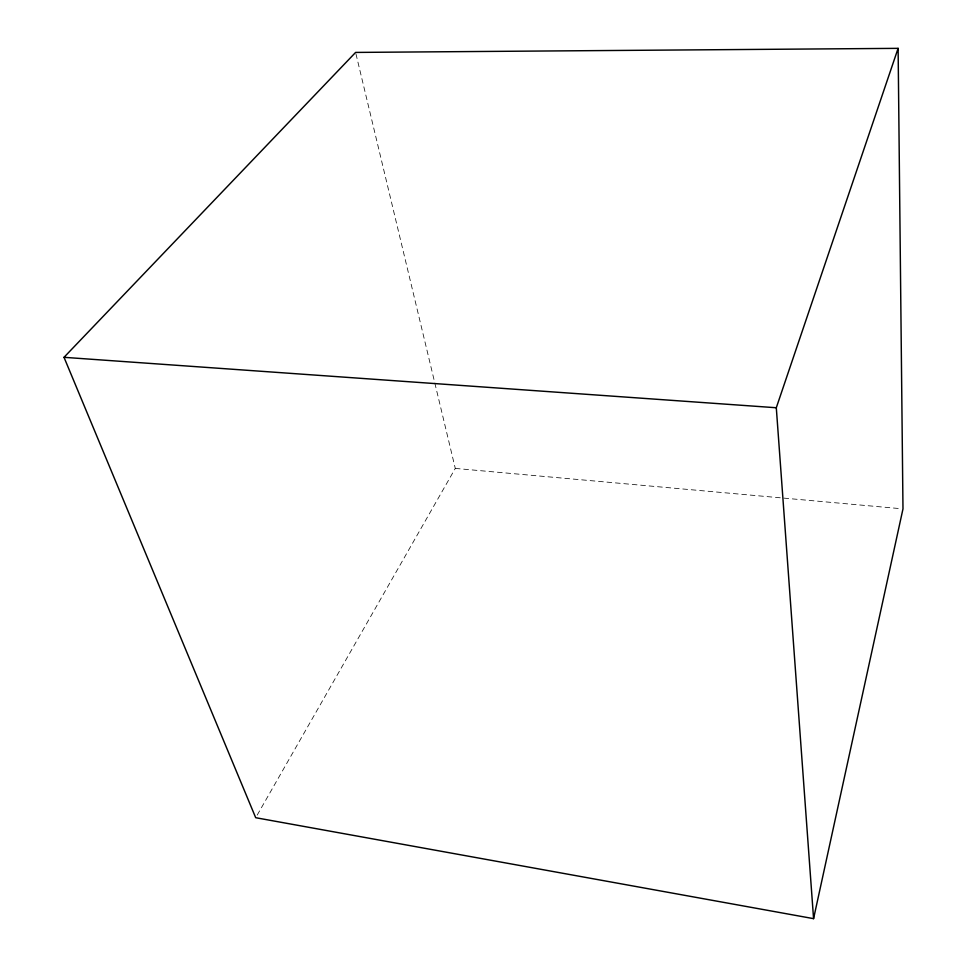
<?xml version="1.0" encoding="UTF-8"?>
<svg xmlns="http://www.w3.org/2000/svg" width="967" height="967" viewBox="0 0 967 967"><rect width="100%" height="100%" fill="white"/><g stroke="black" fill="none" stroke-linecap="round" stroke-linejoin="round"><path stroke-width="0.73" stroke-dasharray="4.83 3.63" d="M257.198 815.096L455.288 468.415L434.799 382.908M455.288 468.415L900.011 508.618M355.953 53.886L434.449 381.457"/><path stroke-width="1.45" d="M813.573 918.65L902.985 508.884L898.113 48.35L355.602 52.423L64.015 357.319L255.699 817.707L813.573 918.65L776.296 407.748L898.113 48.35M64.015 357.319L776.296 407.748"/></g></svg>
